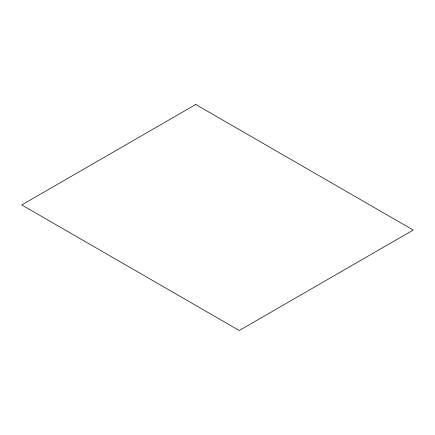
<?xml version="1.0" encoding="UTF-8"?>
<svg xmlns="http://www.w3.org/2000/svg" width="435" height="435" viewBox="0 0 435 435"><rect width="100%" height="100%" fill="white"/><g stroke="black" fill="none" stroke-linecap="round" stroke-linejoin="round"><path stroke-width="0.65" d="M195.75 104.487L21.75 204.945L239.25 330.513L413.25 230.055L195.75 104.487"/></g></svg>
